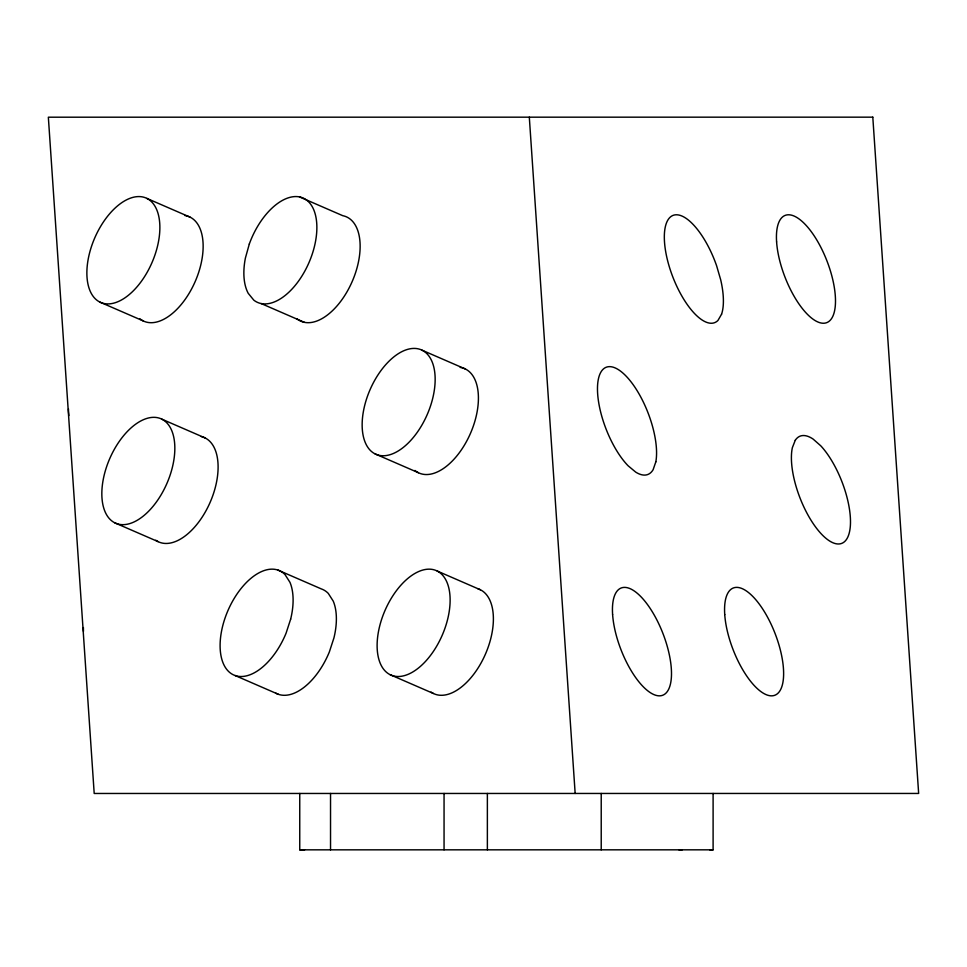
<?xml version="1.0" encoding="UTF-8"?>
<svg xmlns="http://www.w3.org/2000/svg" width="967" height="967" viewBox="0 0 967 967"><rect width="100%" height="100%" fill="white"/><g stroke="black" fill="none" stroke-linecap="round" stroke-linejoin="round"><path stroke-width="1.45" d="M299.746 793.46L299.746 849.836L304.617 849.836M678.894 849.824L682.231 849.824M709.754 849.824L713.102 849.824L713.102 793.448M299.746 849.836L713.102 849.824M299.528 196.917L342.802 215.701A56.944 31.174 -66.5 0 1 351.915 282.146A56.944 31.174 -66.5 0 1 297.074 318.929M146.851 198.392A56.944 31.174 -66.5 0 1 135.815 288.202A56.944 31.174 -66.5 0 1 87.429 264.148A56.944 31.174 -66.5 0 1 146.851 198.392L190.112 217.176M422.12 350.223A56.944 31.174 -66.5 0 1 411.096 440.045A56.944 31.174 -66.5 0 1 362.71 415.979A56.944 31.174 -66.5 0 1 422.12 350.223L465.393 369.007M261.187 303.565L304.46 322.362M99.879 302.103L143.152 320.887M375.16 453.934L418.421 472.73M161.815 419.146A56.944 31.174 -66.5 0 1 150.779 508.956A56.944 31.174 -66.5 0 1 102.393 484.89A56.944 31.174 -66.5 0 1 161.815 419.146L205.077 437.93M437.096 570.977A56.944 31.174 -66.5 0 1 426.06 660.799A56.944 31.174 -66.5 0 1 377.674 636.733A56.944 31.174 -66.5 0 1 437.096 570.977L480.357 589.761M278.121 570.143L321.382 588.939A56.944 31.174 -66.5 0 1 328.284 593.4L333.252 601.148A56.944 31.174 -66.5 0 1 333.929 637.93L329.36 651.927A56.944 31.174 -66.5 0 1 275.885 693.218M114.843 522.857L158.117 541.641M390.124 674.688L433.397 693.484M235.102 675.522L278.375 694.318M529.312 117.176L575.16 793.46M601.22 793.46L601.22 849.824M487.368 793.46L487.368 849.824M444.058 793.46L444.058 849.824M330.533 793.46L330.533 849.836M477.843 588.746A56.944 31.174 -66.5 0 1 484.818 655.517A56.944 31.174 -66.5 0 1 431.052 692.07M68.85 415.58A56.944 22.265 68.8 0 1 68.452 408.884M460.171 367.387A56.944 31.174 -66.5 0 1 470.361 433.615A56.944 31.174 -66.5 0 1 414.976 470.47M83.464 631.366A56.944 22.265 68.8 0 1 83.416 627.559M201.233 436.564A56.944 31.174 -66.5 0 1 210.044 502.538A56.944 31.174 -66.5 0 1 155.772 540.239M184.902 215.544A56.944 31.174 -66.5 0 1 195.08 281.784A56.944 31.174 -66.5 0 1 139.707 318.639M249.305 244.035L245.4 258.056A56.944 31.174 -66.5 0 0 248.229 293.327L253.801 300.145A56.944 31.174 -66.5 0 0 307.615 265.611A56.944 31.174 -66.5 0 0 302.163 197.655A56.944 31.174 -66.5 0 0 249.305 244.035M290.656 619.146L286.099 633.131A56.944 31.174 -66.5 0 1 232.612 674.434A56.944 31.174 -66.5 0 1 231.306 603.541A56.944 31.174 -66.5 0 1 285.023 574.603L289.979 582.352A56.944 31.174 -66.5 0 1 290.656 619.146M655.831 461.851L653.136 469.648A57.524 22.495 68.8 0 1 635.694 472.101L628.091 465.768A57.524 22.495 68.8 0 1 597.509 386.655A57.524 22.495 68.8 0 1 631.088 381.917A57.524 22.495 68.8 0 1 655.831 461.851M795.273 440.263L792.36 447.685A57.524 22.495 68.8 0 0 815.955 527.498A57.524 22.495 68.8 0 0 850.392 525.274A57.524 22.495 68.8 0 0 820.79 445.835L813.15 439.103A57.524 22.495 68.8 0 0 795.273 440.263M721.551 314.263L717.949 320.452A57.524 22.495 68.8 0 1 674.712 281.627A57.524 22.495 68.8 0 1 673.092 215.375A57.524 22.495 68.8 0 1 716.607 265.756L720.717 279.874A57.524 22.495 68.8 0 1 721.551 314.263M872.802 117.164L48.35 117.2L94.198 793.472L918.65 793.448L872.802 117.164M776.598 241.895A57.524 22.495 68.8 0 0 823.425 323.244A57.524 22.495 68.8 0 0 817.913 241.895A57.524 22.495 68.8 0 0 776.598 241.895M724.73 614.492A57.524 22.495 68.8 0 0 771.557 695.841A57.524 22.495 68.8 0 0 766.045 614.492A57.524 22.495 68.8 0 0 724.73 614.492M612.607 614.504A57.524 22.495 68.8 0 0 659.434 695.841A57.524 22.495 68.8 0 0 653.922 614.504A57.524 22.495 68.8 0 0 612.607 614.504"/></g></svg>
